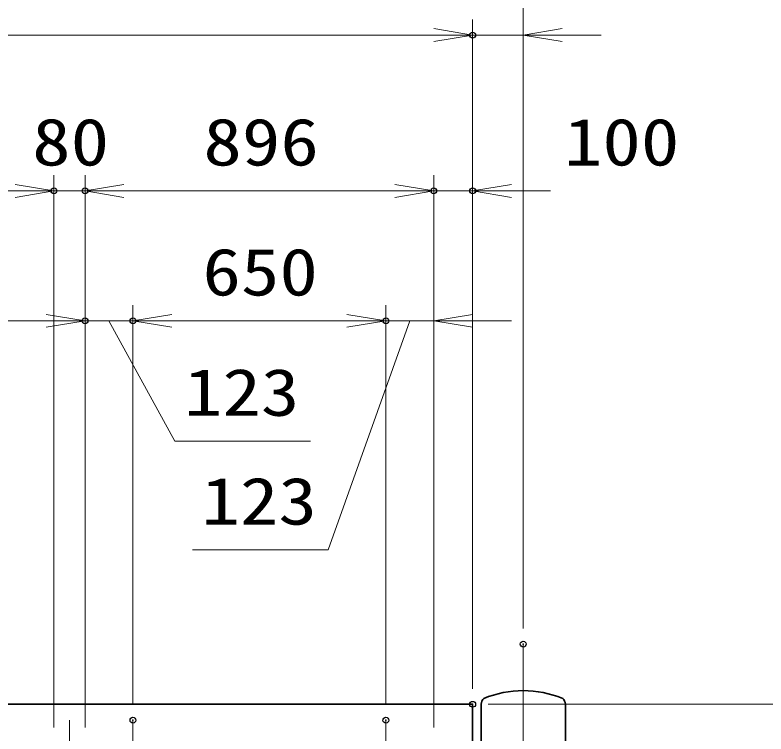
# Model space of a CAD drawing. Units: millimetres at full size. Extents: x -11880 to 11880, y -8400 to 8400.
# Drawn here: x 3682 to 5612, y 551 to 2397 of the extents above; entities that cross this region are included whole.
import ezdxf
from ezdxf.enums import TextEntityAlignment as Align

# ---------------------------------------------------------------- set-up
doc = ezdxf.new("R2010")
doc.units = ezdxf.units.MM
doc.header["$LTSCALE"] = 30
doc.header["$PDMODE"] = 32
doc.header["$PDSIZE"] = 15
doc.linetypes.add('USER1', pattern=[18, 12, -1.5, 3, -1.5])
for name, color, linetype, lineweight in [('0-1_外形線', 7, 'Continuous', 35), ('0-2_軸線', 200, 'USER1', 15), ('0-4_寸法線', 4, 'Continuous', 18), ('0-5_0', 7, 'Continuous', 18)]:
    doc.layers.add(name, color=color, linetype=linetype, lineweight=lineweight)
doc.layers.add('0-6_Defpoints', color=7, linetype='Continuous')
doc.styles.add('ＭＳ ゴシック', font='')
doc.styles.get('ＭＳ ゴシック').set_extended_font_data('MS Gothic')

# ---------------------------------------------------------------- blocks, each defined once
blk = doc.blocks.new('_Open')
at = {"layer": '0-5_0', "color": 4}
blk.add_line((-30, 5), (0, 0), dxfattribs=at)
blk.add_lwpolyline([(-30, -5), (0, 0), (-30, 0)], dxfattribs=at)

msp = doc.modelspace()

# ---------------------------------------------------------------- linework, layer by layer
at = {"layer": '0-1_外形線'}
for p, q in [((4858.04, 627.03), (4858.04, 527.03)), ((4879.89, 627.03), (4879.89, -847.97)), ((5096.19, -847.97), (5096.19, 627.03))]:
    msp.add_line(p, q, dxfattribs=at)
msp.add_lwpolyline([(4858.04, 627.03), (-141.96, 627.03), (-141.96, 59.53)], dxfattribs=at)
for centre, radius, start, end in [((4988.04, 395.09), 266.94, 67.67999, 112.32001), ((4899.89, 627.03), 20, 131.40962, 180), ((5076.19, 627.03), 20, 0, 48.59038)]:
    msp.add_arc(centre, radius, start, end, dxfattribs=at)
at = {"layer": '0-2_軸線'}
for p, q in [((4988.04, 781.6), (4988.04, -1752.44)), ((3822.04, -711.97), (3822.04, 586.03)), ((3985.04, -711.97), (3985.04, 586.03)), ((4635.04, 586.03), (4635.04, -711.97))]:
    msp.add_line(p, q, dxfattribs=at)
at = {"layer": '0-4_寸法線'}
for p, q in [((4988.04, 821.6), (4988.04, 2737.61)), ((4858.04, 667.03), (4858.04, 2385.59)), ((4858.04, 667.03), (4858.04, 2385.59)), ((4988.04, 821.6), (4988.04, 2385.59)), ((-141.96, 2345.59), (4858.04, 2345.59)), ((4758.04, 2345.59), (4658.04, 2345.59)), ((4988.04, 2345.59), (4858.04, 2345.59)), ((5088.04, 2345.59), (5188.04, 2345.59)), ((3782.04, 567.03), (3782.04, 1985.59)), ((3782.04, 567.03), (3782.04, 1985.59)), ((3862.04, 567.03), (3862.04, 1985.59)), ((3862.04, 567.03), (3862.04, 1985.59)), ((4758.04, 567.03), (4758.04, 1985.59)), ((4758.04, 567.03), (4758.04, 1985.59)), ((4858.04, 667.03), (4858.04, 1985.59)), ((2886.04, 1945.59), (3782.04, 1945.59)), ((3782.04, 1945.59), (3862.04, 1945.59)), ((3862.04, 1945.59), (4758.04, 1945.59)), ((3962.04, 1945.59), (4062.04, 1945.59)), ((4658.04, 1945.59), (4558.04, 1945.59)), ((4758.04, 1945.59), (4858.04, 1945.59)), ((4958.04, 1945.59), (5058.04, 1945.59)), ((3862.04, 567.03), (3862.04, 1651.78)), ((3985.04, 626.03), (3985.04, 1651.78)), ((3985.04, 626.03), (3985.04, 1651.78)), ((4635.04, 626.03), (4635.04, 1651.78)), ((4635.04, 626.03), (4635.04, 1651.78)), ((4758.04, 567.03), (4758.04, 1651.78)), ((3762.04, 1611.78), (3662.04, 1611.78)), ((3985.04, 1611.78), (3862.04, 1611.78)), ((4635.04, 1611.78), (3985.04, 1611.78)), ((4085.04, 1611.78), (4185.04, 1611.78)), ((4535.04, 1611.78), (4435.04, 1611.78)), ((4758.04, 1611.78), (4635.04, 1611.78)), ((4858.04, 1611.78), (4958.04, 1611.78)), ((4898.04, 627.03), (6825.27, 627.03)), ((4898.04, 627.03), (7225.27, 627.03)), ((4898.04, 627.03), (7625.27, 627.03))]:
    msp.add_line(p, q, dxfattribs=at)
for points in [[(3923.54, 1611.78), (4092.83, 1302.77), (4441.63, 1302.77)], [(4696.54, 1611.78), (4486.56, 1023.39), (4137.76, 1023.39)]]:
    msp.add_lwpolyline(points, dxfattribs=at)
at = {"layer": '0-6_Defpoints'}
for p in [(4858.04, 2345.59), (3782.04, 1945.59), (3862.04, 1945.59), (4758.04, 1945.59), (4858.04, 1945.59), (3862.04, 1611.78), (3985.04, 1611.78), (4635.04, 1611.78), (4988.04, 781.6), (4858.04, 627.03), (4858.04, 627.03), (3985.04, 586.03), (4635.04, 586.03)]:
    msp.add_point(p, dxfattribs=at)

# ---------------------------------------------------------------- block references
at = {"layer": '0-4_寸法線', "xscale": 3.333333, "yscale": 3.333333}
for p in [(4858.04, 2345.59), (4858.04, 2345.59), (3782.04, 1945.59), (3782.04, 1945.59), (4758.04, 1945.59), (4758.04, 1945.59), (3862.04, 1611.78), (4635.04, 1611.78), (4635.04, 1611.78)]:
    msp.add_blockref('_Open', p, dxfattribs=at)
at = {"layer": '0-4_寸法線', "xscale": 3.333333, "yscale": 3.333333, "rotation": 180}
for p in [(4988.04, 2345.59), (3862.04, 1945.59), (3862.04, 1945.59), (4858.04, 1945.59), (3985.04, 1611.78), (3985.04, 1611.78), (4758.04, 1611.78)]:
    msp.add_blockref('_Open', p, dxfattribs=at)

# ---------------------------------------------------------------- texts
at = {"layer": '0-4_寸法線', "color": 254, "style": 'ＭＳ ゴシック', "width": 1.2}
for s, p in [('80', (3726.04, 1974.28)), ('896', (4166.04, 1974.28)), ('100', (5092.44, 1974.28)), ('650', (4163.64, 1640.46)), ('123', (4116.03, 1331.46)), ('123', (4160.96, 1052.08))]:
    msp.add_text(s, height=121.2, dxfattribs=at).set_placement(p, align=Align.BOTTOM_LEFT)

doc.saveas('drawing.dxf')
